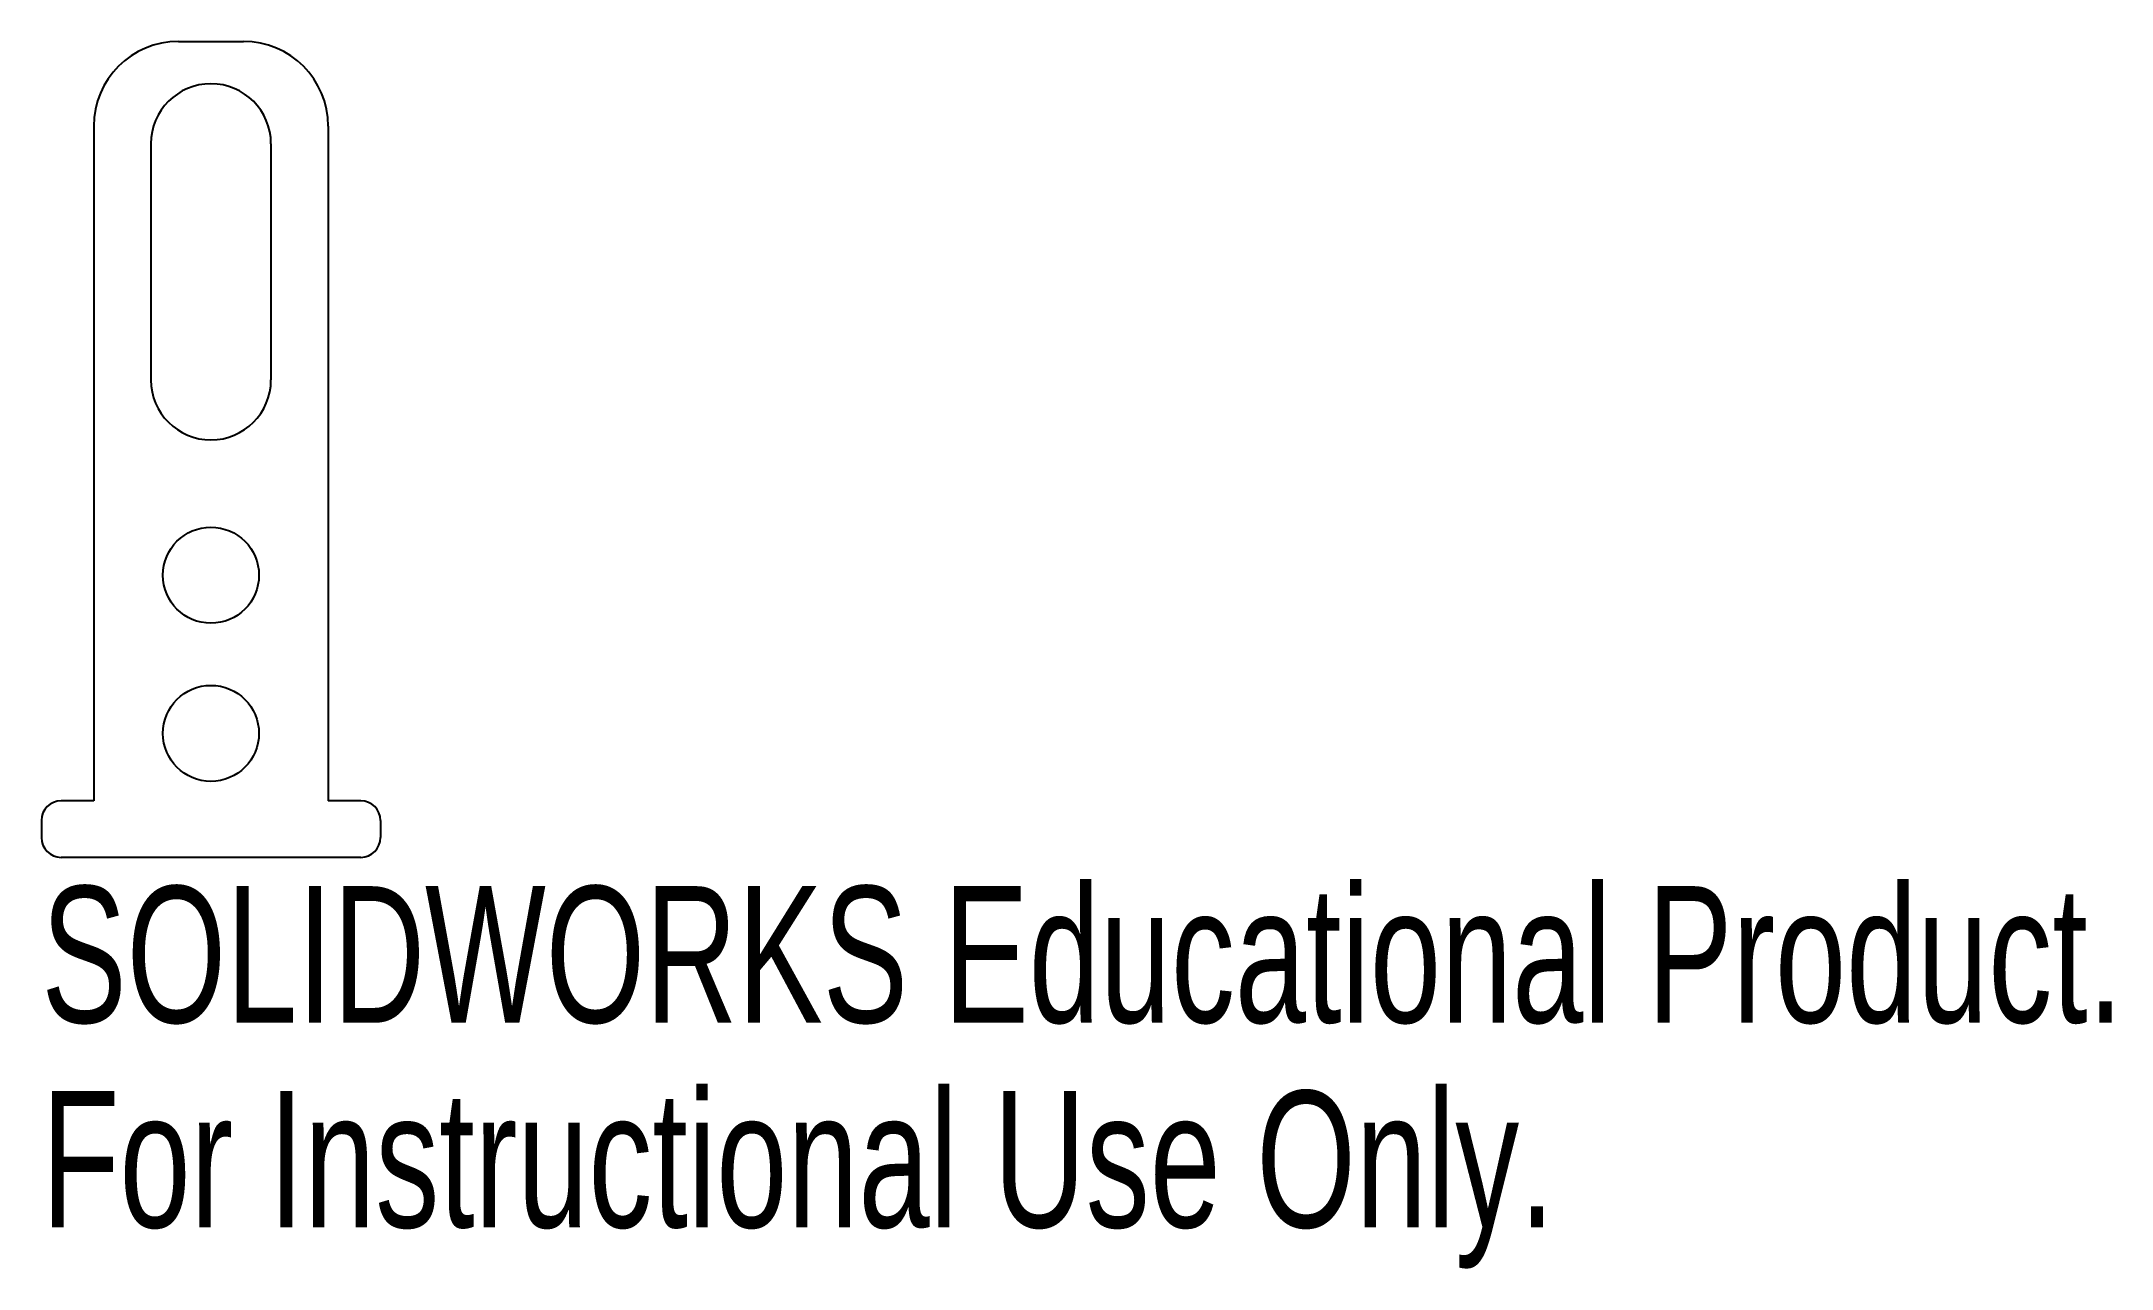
# Model space of a CAD drawing. Header units: millimetres. Extents: x -32.4 to 40.8, y 22.5 to 66.
import ezdxf

# ---------------------------------------------------------------- set-up
doc = ezdxf.new("R2010")
doc.units = ezdxf.units.MM
doc.styles.add('SLDTEXTSTYLE0', font='TXT', dxfattribs={"width": 0.7})

msp = doc.modelspace()

# ---------------------------------------------------------------- linework, layer by layer
at = {"color": 7, "linetype": 'Continuous', "lineweight": 25}
for p, q in [((-27.592, 66), (-25.292, 66)), ((-30.592, 63), (-30.592, 39.11)), ((-28.567, 62.375), (-28.567, 54.015)), ((-24.317, 62.375), (-24.317, 54.015)), ((-22.292, 63), (-22.292, 39.11)), ((-30.592, 39.11), (-31.742, 39.11)), ((-21.142, 39.11), (-22.292, 39.11)), ((-32.442, 38.41), (-32.442, 37.81)), ((-20.442, 38.41), (-20.442, 37.81)), ((-21.142, 37.11), (-31.742, 37.11))]:
    msp.add_line(p, q, dxfattribs=at)
for centre in [(-26.442, 47.1), (-26.442, 41.5)]:
    msp.add_circle(centre, 1.7, dxfattribs=at)
for centre, radius, start, end in [((-27.592, 63), 3, 90, 180), ((-25.292, 63), 3, 0, 90), ((-26.442, 62.375), 2.125, 0, 180), ((-26.442, 54.015), 2.125, 180, 0), ((-31.742, 38.41), 0.7, 90, 180), ((-21.142, 38.41), 0.7, 0, 90), ((-31.742, 37.81), 0.7, 180, 270), ((-21.142, 37.81), 0.7, 270, 0)]:
    msp.add_arc(centre, radius, start, end, dxfattribs=at)

# ---------------------------------------------------------------- texts
at = {"color": 7, "linetype": 'Continuous', "char_height": 4.83362, "attachment_point": 1, "style": 'SLDTEXTSTYLE0'}
for s, insert in [('SOLIDWORKS Educational Product.', (-32.442, 36.09)), ('For Instructional Use Only.', (-32.442, 28.84))]:
    msp.add_mtext(s, dxfattribs=dict(at, insert=insert))

doc.saveas('drawing.dxf')
